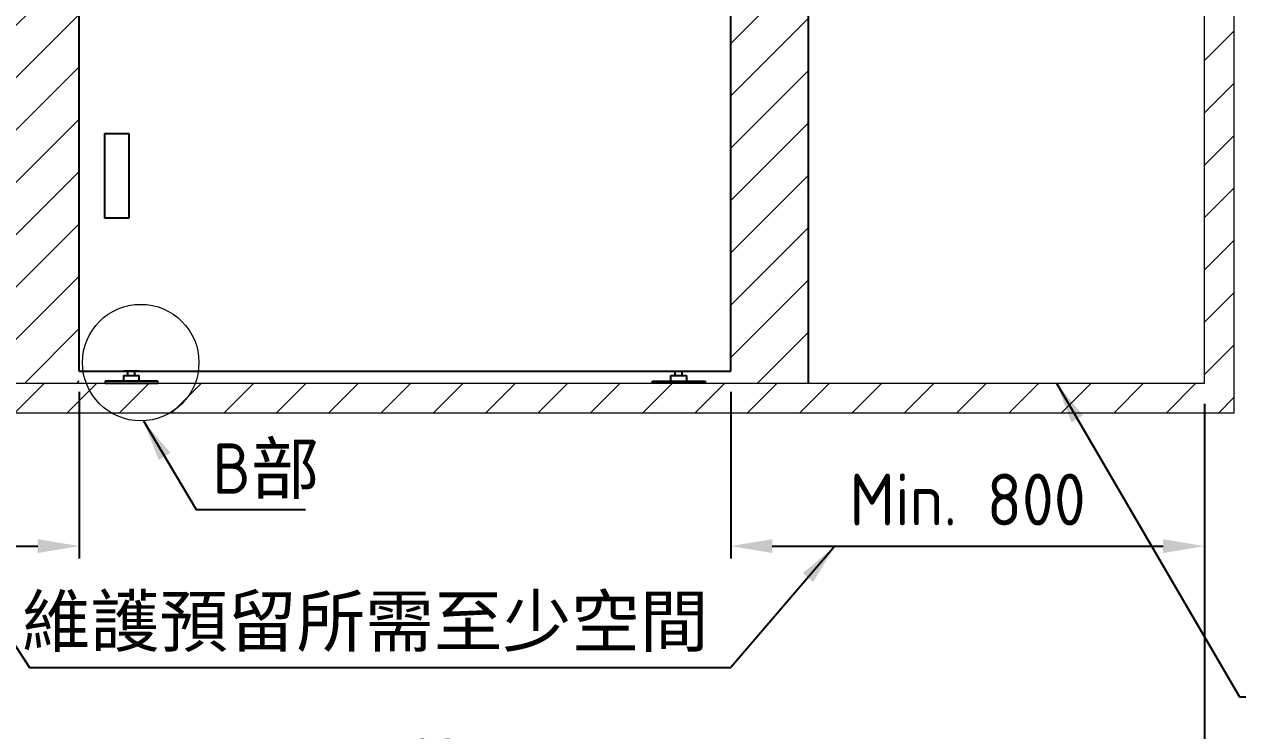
# Model space of a CAD drawing. Header units: millimetres. Extents: x -5848 to 27629, y 65 to 20714.
# Drawn here: x 20125 to 22174, y 2061 to 3254 of the extents above; entities that cross this region are included whole.
import ezdxf

# ---------------------------------------------------------------- set-up
doc = ezdxf.new("R2010")
doc.units = ezdxf.units.MM
doc.header["$MEASUREMENT"] = 0
doc.linetypes.add('HIDDEN', pattern=[9.525, 6.35, -3.175])
doc.layers.get('0').update_dxf_attribs({"lineweight": 25})
for name, color, linetype, lineweight in [('D', 3, 'Continuous', 13), ('H', 2, 'HIDDEN', 15), ('S', 4, 'Continuous', 15)]:
    doc.layers.add(name, color=color, linetype=linetype, lineweight=lineweight)
doc.styles.get("Standard").update_dxf_attribs({"font": 'KAIU.TTF'})
doc.styles.add('STU25', font='isocp2.shx')
doc.dimstyles.new('STU25', dxfattribs={"dimscale": 35, "dimtxt": 2.5, "dimasz": 2, "dimexe": 0.6, "dimexo": 1, "dimgap": 1, "dimtad": 1, "dimdsep": 46, "dimtxsty": 'STU25', "dimcen": 2, "dimazin": 2, "dimtfac": 1, "dimtmove": 0, "dimatfit": 3, "dimfxl": 0, "dimtolj": 1, "dimtzin": 0, "dimarcsym": 0})
doc.dimstyles.new('STU25$7', dxfattribs={"dimscale": 35, "dimtxt": 2.5, "dimasz": 2, "dimexe": 1.25, "dimexo": 0.625, "dimgap": 1, "dimtad": 0, "dimdec": 4, "dimdsep": 46, "dimtxsty": 'STU25', "dimcen": 2.5, "dimazin": 2, "dimtfac": 1, "dimtdec": 4, "dimtmove": 0, "dimatfit": 3, "dimfxl": 0, "dimtolj": 1, "dimtzin": 0, "dimarcsym": 0})

# ---------------------------------------------------------------- blocks, each defined once
blk = doc.blocks.new('*D3')
at = {"layer": 'D', "color": 0, "lineweight": -2}
for p, q in [((19418.1, 2613.5), (19418.1, 1875.7)), ((22118.1, 2613.5), (22118.1, 1875.7)), ((19488.1, 1896.7), (22048.1, 1896.7))]:
    blk.add_line(p, q, dxfattribs=at)
at = {"layer": 'D', "color": 0}
for points in [[(19488.1, 1908.4), (19488.1, 1885), (19418.1, 1896.7)], [(22048.1, 1885), (22048.1, 1908.4), (22118.1, 1896.7)]]:
    blk.add_solid(points, dxfattribs=at)
at = {"layer": 'Defpoints', "color": 0}
for p in [(19418.1, 2648.5), (22118.1, 2648.5), (22118.1, 1896.7)]:
    blk.add_point(p, dxfattribs=at)
at = {"layer": 'D', "color": 0, "insert": (20710.6, 1986.8), "char_height": 87.5, "attachment_point": 5, "style": 'STU25'}
blk.add_mtext('\\A1;2700({\\f標楷體|b0|i0|c136|p65;滅菌區})', dxfattribs=at)
blk = doc.blocks.new('*D5')
at = {"layer": 'D', "color": 0, "lineweight": -2}
for p, q in [((20218.1, 2633.5), (20218.1, 2352.1)), ((19418.1, 2613.5), (19418.1, 2352.1)), ((19488.1, 2373.1), (20148.1, 2373.1))]:
    blk.add_line(p, q, dxfattribs=at)
at = {"layer": 'D', "color": 0}
for points in [[(19488.1, 2384.8), (19488.1, 2361.4), (19418.1, 2373.1)], [(20148.1, 2361.4), (20148.1, 2384.8), (20218.1, 2373.1)]]:
    blk.add_solid(points, dxfattribs=at)
at = {"layer": 'Defpoints', "color": 0}
for p in [(20218.1, 2668.5), (19418.1, 2648.5), (20218.1, 2373.1)]:
    blk.add_point(p, dxfattribs=at)
at = {"layer": 'D', "color": 0, "insert": (19818.1, 2451.8), "char_height": 87.5, "attachment_point": 5, "style": 'STU25'}
blk.add_mtext('\\A1;Min. 800', dxfattribs=at)
blk = doc.blocks.new('*D6')
at = {"layer": 'D', "color": 0, "lineweight": -2}
for p, q in [((21318.1, 2633.5), (21318.1, 2352.1)), ((22118.1, 2613.5), (22118.1, 2352.1)), ((21388.1, 2373.1), (22048.1, 2373.1))]:
    blk.add_line(p, q, dxfattribs=at)
at = {"layer": 'D', "color": 0}
for points in [[(21388.1, 2384.8), (21388.1, 2361.4), (21318.1, 2373.1)], [(22048.1, 2361.4), (22048.1, 2384.8), (22118.1, 2373.1)]]:
    blk.add_solid(points, dxfattribs=at)
at = {"layer": 'Defpoints', "color": 0}
for p in [(21318.1, 2668.5), (22118.1, 2648.5), (22118.1, 2373.1)]:
    blk.add_point(p, dxfattribs=at)
at = {"layer": 'D', "color": 0, "insert": (21718.1, 2451.8), "char_height": 87.5, "attachment_point": 5, "style": 'STU25'}
blk.add_mtext('\\A1;Min. 800', dxfattribs=at)
blk = doc.blocks.new('*D7')
at = {"layer": 'D', "color": 0, "lineweight": -2}
for p, q in [((20183.1, 4488.5), (19215.1, 4488.5)), ((19236.1, 4418.5), (19236.1, 2718.5)), ((19383.1, 2648.5), (19215.1, 2648.5))]:
    blk.add_line(p, q, dxfattribs=at)
at = {"layer": 'D', "color": 0}
for points in [[(19247.7, 4418.5), (19224.4, 4418.5), (19236.1, 4488.5)], [(19224.4, 2718.5), (19247.7, 2718.5), (19236.1, 2648.5)]]:
    blk.add_solid(points, dxfattribs=at)
at = {"layer": 'Defpoints', "color": 0}
for p in [(20218.1, 4488.5), (19236.1, 2648.5), (19418.1, 2648.5)]:
    blk.add_point(p, dxfattribs=at)
at = {"layer": 'D', "color": 0, "insert": (19157.3, 3548.5), "char_height": 87.5, "attachment_point": 5, "rotation": 90, "style": 'STU25'}
blk.add_mtext('\\A1;1840', dxfattribs=at)

msp = doc.modelspace()

# ---------------------------------------------------------------- hatches: boundary and pattern name
at = {"layer": 'D', "ltscale": 10}
h = msp.add_hatch(dxfattribs=at)
h.set_pattern_fill('ANSI31', color=256, scale=500, style=0)
h.set_pattern_definition([(45, (238258.92, 22968.32), (-44.194174, 44.194174), [])])
h.paths.add_polyline_path([(20087.348, 4435.406), (19418.133, 4435.406), (19418.133, 5348.471), (22118.133, 5348.471), (22118.133, 4435.406), (21448.917, 4435.406), (21448.917, 2648.471), (21318.133, 2648.471), (21318.133, 4488.471), (20218.133, 4488.471), (20218.133, 2648.471), (20087.348, 2648.471)])
at = {"layer": 'H', "ltscale": 5}
h = msp.add_hatch(dxfattribs=at)
h.set_pattern_fill('ANSI31', color=256, scale=500, style=0)
h.set_pattern_definition([(45, (237792.704, 23264.4), (-44.194174, 44.194174), [])])
h.paths.add_polyline_path([(22168.133, 2598.471), (22168.133, 5348.471), (22118.133, 5348.471), (22118.133, 2648.471), (19418.133, 2648.471), (19418.133, 5348.471), (19368.133, 5348.471), (19368.133, 2598.471)])
h.paths.add_polyline_path([(22168.133, 5348.471), (22118.133, 5348.471)], flags=16)
h.paths.add_polyline_path([(19368.133, 5348.471), (19418.133, 5348.471)], flags=16)

# ---------------------------------------------------------------- linework, layer by layer
for p, q in [((21448.917, 4435.406), (21448.917, 2648.471)), ((20218.133, 2668.471), (20218.133, 3278.471)), ((21318.133, 2668.471), (21318.133, 3278.471)), ((20260.424, 3069.903), (20301.543, 3069.903)), ((20260.424, 3069.903), (20260.424, 2926.854)), ((20301.543, 3069.903), (20301.543, 2926.854)), ((20301.543, 2926.854), (20260.424, 2926.854)), ((20218.133, 2668.471), (21318.133, 2668.471)), ((20319.312, 2668.471), (20292.754, 2668.471)), ((20300.033, 2661.471), (20300.033, 2668.471)), ((20312.033, 2661.471), (20312.033, 2668.471)), ((21216.954, 2668.471), (21243.512, 2668.471)), ((21224.233, 2661.471), (21224.233, 2668.471)), ((21236.233, 2661.471), (21236.233, 2668.471)), ((20350.533, 2651.471), (20261.533, 2651.471)), ((20261.533, 2651.471), (20261.533, 2648.471)), ((20261.533, 2648.471), (20350.533, 2648.471)), ((20292.754, 2661.471), (20292.754, 2651.471)), ((20292.754, 2661.471), (20319.312, 2661.471)), ((20319.312, 2651.471), (20319.312, 2661.471)), ((20350.533, 2648.471), (20350.533, 2651.471)), ((21185.733, 2648.471), (21185.733, 2651.471)), ((21185.733, 2651.471), (21274.733, 2651.471)), ((21274.733, 2648.471), (21185.733, 2648.471)), ((21216.954, 2651.471), (21216.954, 2661.471)), ((21216.954, 2661.471), (21243.512, 2661.471)), ((21243.512, 2661.471), (21243.512, 2651.471)), ((21274.733, 2651.471), (21274.733, 2648.471))]:
    msp.add_line(p, q)
at = {"layer": 'D'}
msp.add_circle((20321.798, 2683.039), 98.378, dxfattribs=at)
at = {"layer": 'S'}
for p, q in [((22118.133, 2648.471), (22118.133, 5348.471)), ((22168.133, 2598.471), (22168.133, 5348.471)), ((19418.133, 2648.471), (22118.133, 2648.471)), ((19368.133, 2598.471), (22168.133, 2598.471))]:
    msp.add_line(p, q, dxfattribs=at)

# ---------------------------------------------------------------- texts
at = {"layer": 'D', "char_height": 85, "attachment_point": 1}
for s, insert in [('{\\Fisocp2.shx;\\C3;B\\f標楷體|b0|i0|c136|p65;部}', (20442.889, 2546.635)), ('{\\C3;維護預留所需至少空間}', (20121.218, 2288.917))]:
    msp.add_mtext(s, dxfattribs=dict(at, insert=insert))

# ---------------------------------------------------------------- dimensions: what is measured, and where the dimension line sits
at = {"layer": 'D'}
dim = msp.add_linear_dim(base=(19236.062, 2648.471), p1=(20218.133, 4488.471), p2=(19418.133, 2648.471), angle=90, dimstyle='STU25', dxfattribs=at)
dim.commit()
dim.dimension.update_dxf_attribs({"geometry": '*D7', "text_midpoint": (19236.062, 3548.471), "dimtype": 160})
dim = msp.add_linear_dim(base=(20218.133, 2373.088), p1=(19418.133, 2648.471), p2=(20218.133, 2668.471), text='Min. <>', dimstyle='STU25', dxfattribs=at)
dim.commit()
dim.dimension.update_dxf_attribs({"geometry": '*D5', "text_midpoint": (19818.133, 2451.838)})
for base, p1, text, picture, middle in [((22118.133, 2373.088), (21318.133, 2668.471), 'Min. <>', '*D6', (21718.133, 2373.088)), ((22118.133, 1896.711), (19418.133, 2648.471), '<>({\\f標楷體|b0|i0|c136|p65;滅菌區})', '*D3', (20710.559, 1896.711))]:
    dim = msp.add_linear_dim(base=base, p1=p1, p2=(22118.133, 2648.471), text=text, dimstyle='STU25', dxfattribs=at)
    dim.commit()
    dim.dimension.update_dxf_attribs({"geometry": picture, "text_midpoint": middle, "dimtype": 160})

# ---------------------------------------------------------------- leaders
for points, override in [([(21867.945, 2648.471), (22177.042, 2118.553), (23572.964, 2118.553)], {"dimgap": 1, "dimtad": 0}), ([(20326.283, 2584.763), (20415.296, 2435.122), (20600.078, 2435.122)], {"dimgap": 1, "dimtad": 0}), ([(20000.051, 2373.088), (20133.822, 2168.374), (21318.237, 2168.374)], {"dimexe": 0.6, "dimexo": 1, "dimtad": 1, "dimdec": 2, "dimcen": 2, "dimtdec": 2}), ([(21494.175, 2373.088), (21318.237, 2168.374)], {"dimexe": 0.6, "dimexo": 1, "dimtad": 1, "dimdec": 2, "dimcen": 2, "dimtdec": 2})]:
    msp.add_leader(points, dimstyle='STU25$7', override=override, dxfattribs=at)

doc.saveas('drawing.dxf')
